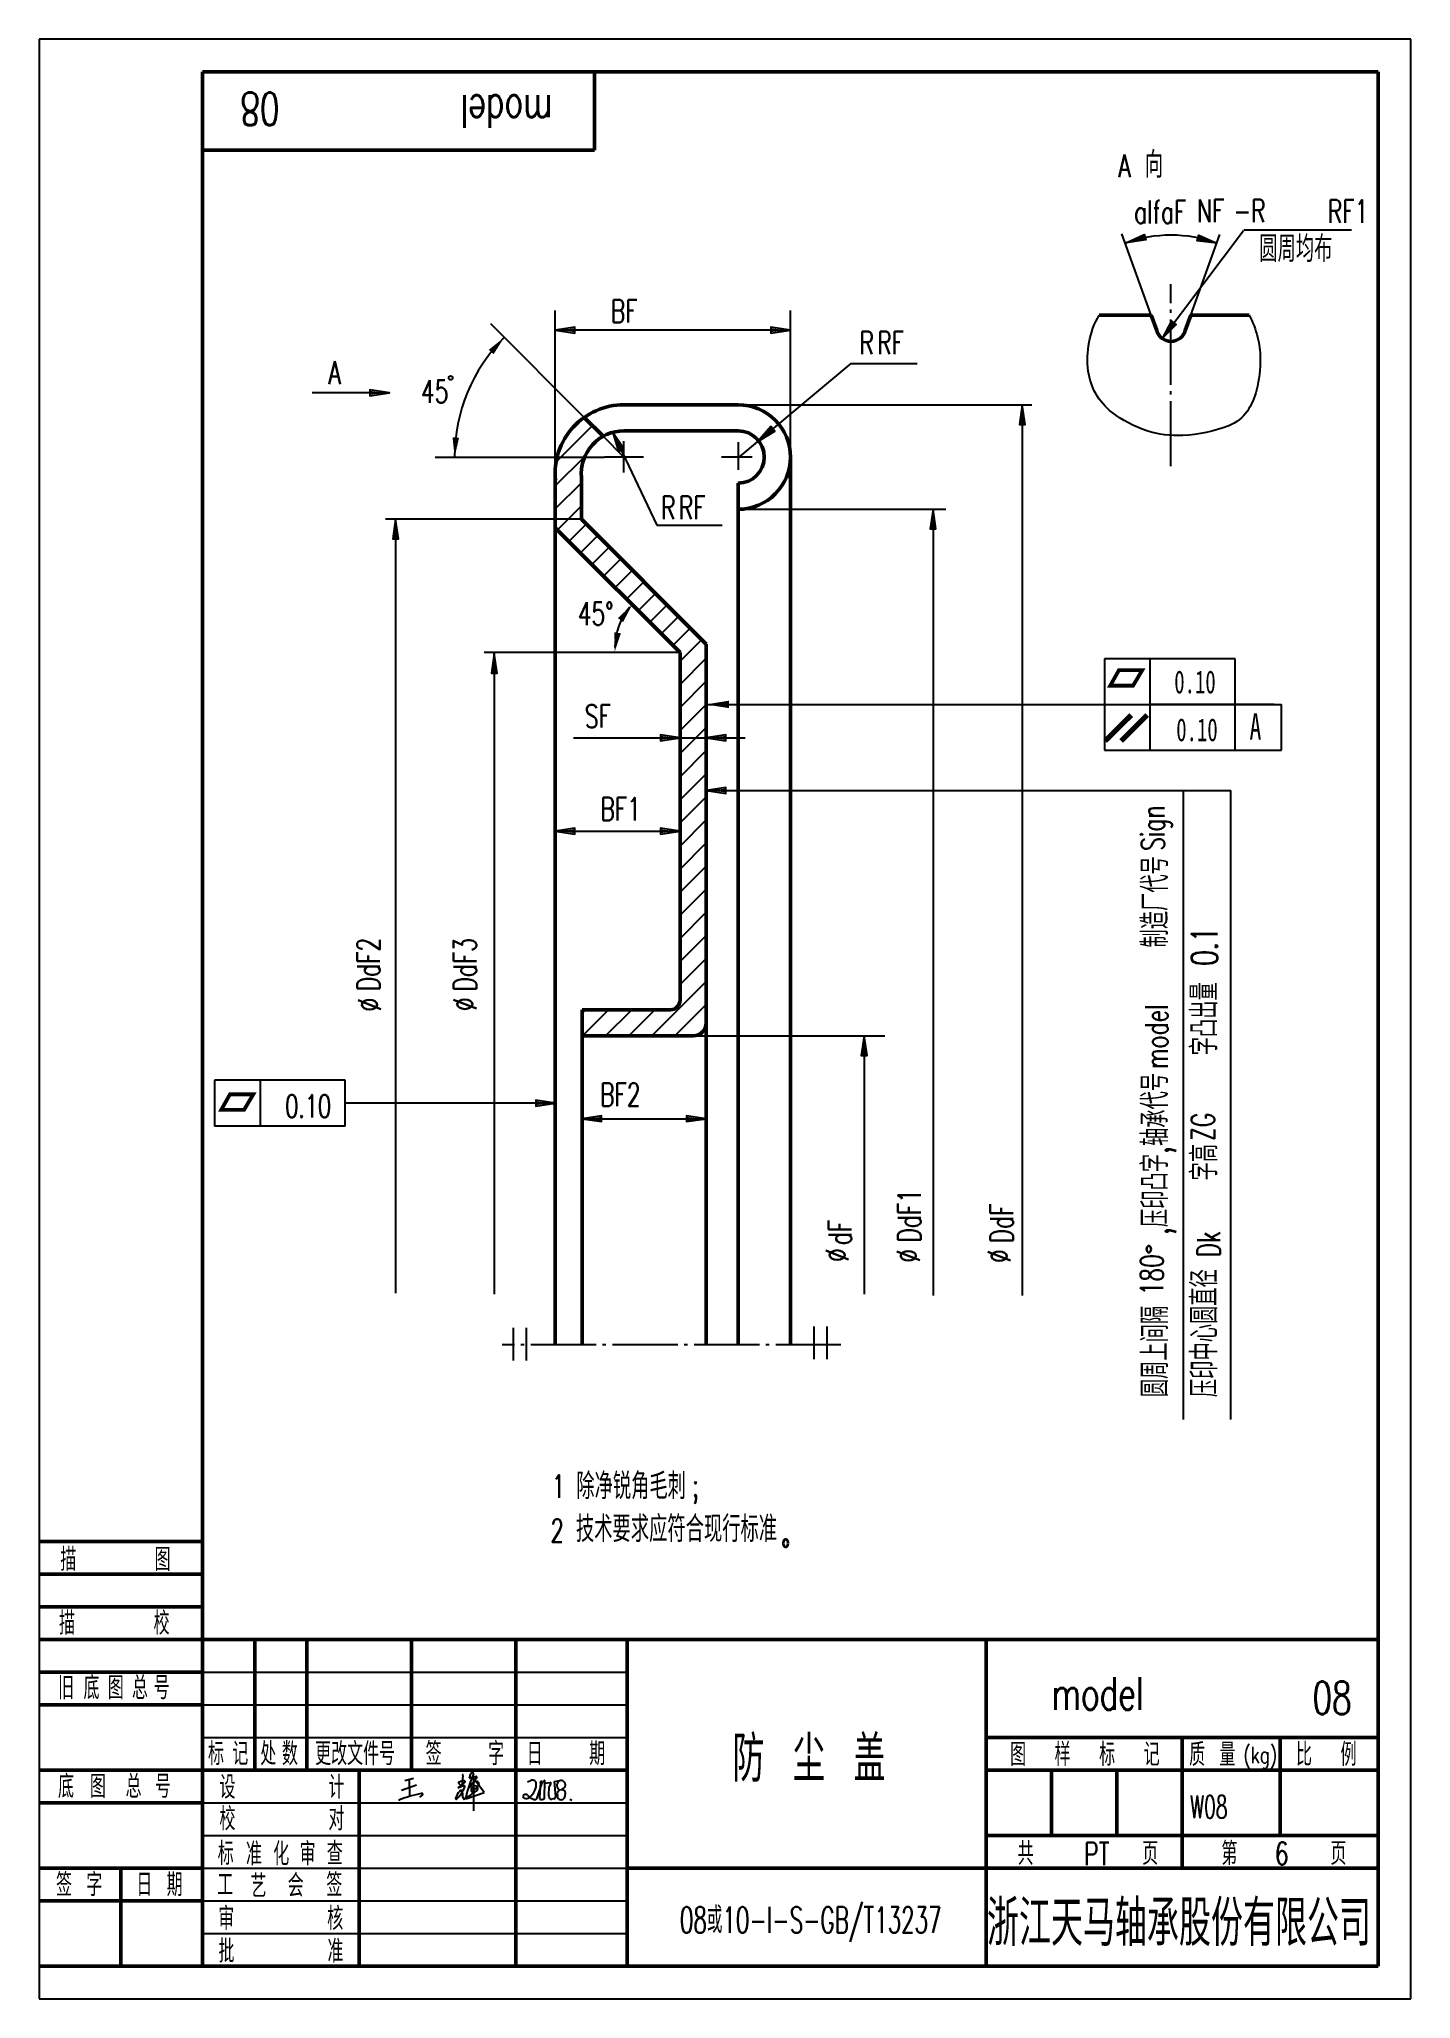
# Model space of a CAD drawing. Extents: x -145 to 65, y -5 to 295.
import ezdxf
from ezdxf.enums import TextEntityAlignment as Align

# ---------------------------------------------------------------- set-up
doc = ezdxf.new("R2010")
doc.units = 0
doc.header["$MEASUREMENT"] = 0
doc.linetypes.add('CENTER', pattern=[12.5, 10, -1, 0.5, -1])
doc.layers.get('0').update_dxf_attribs({"linetype": 'CONTINUOUS'})
doc.layers.get('DEFPOINTS').update_dxf_attribs({"linetype": 'CONTINUOUS'})
doc.layers.add('1', color=7, linetype='CONTINUOUS', lineweight=50)
for name, color, linetype in [('2', 7, 'CONTINUOUS'), ('3', 7, 'CENTER'), ('6', 7, 'CONTINUOUS')]:
    doc.layers.add(name, color=color, linetype=linetype)
doc.styles.add('HZ', font='txt.shx', dxfattribs={"width": 0.7, "bigfont": 'HZTXT.shx'})
doc.styles.add('HZTXT', font='txt', dxfattribs={"width": 0.667, "height": 7, "bigfont": 'hztxt'})
doc.dimstyles.get("Standard").update_dxf_attribs({"dimtxt": 0.18, "dimasz": 0.18, "dimexe": 0.18, "dimexo": 0.0625, "dimgap": 0.09, "dimtad": 0, "dimtih": 1, "dimtoh": 1, "dimdec": 4, "dimzin": 0, "dimdsep": 46, "dimtxsty": 'Standard', "dimcen": 0.09, "dimadec": 0, "dimazin": 0, "dimtfac": 1, "dimtdec": 4, "dimtofl": 0, "dimtmove": 0, "dimatfit": 3, "dimfxl": 0, "dimtolj": 1, "dimtzin": 0, "dimarcsym": 0})

# ---------------------------------------------------------------- blocks, each defined once
blk = doc.blocks.new('BLK', base_point=(1, 0))
for points in [[(0, 0), (1, 0), (0, 0.15), (0, -0.15), (1, 0)], [(0, 0.07), (0.5, 0), (0, -0.07)]]:
    blk.add_lwpolyline(points)
blk = doc.blocks.new('*D6')
at = {"layer": '2', "color": 0, "lineweight": -2}
for p, q in [((-66.21, 228.1), (-66.21, 253.83)), ((-30.21, 231.42), (-30.21, 253.83)), ((-33.21, 250.83), (-63.21, 250.83))]:
    blk.add_line(p, q, dxfattribs=at)
at = {"layer": 'DEFPOINTS', "color": 0}
for p in [(-66.21, 250.83), (-30.21, 231.42), (-66.21, 228.1)]:
    blk.add_point(p, dxfattribs=at)
at = {"layer": '2', "color": 0, "lineweight": -2, "xscale": 3, "yscale": 3, "zscale": 3, "rotation": 180}
blk.add_blockref('BLK', (-66.21, 250.83), dxfattribs=at)
at = {"layer": '2', "color": 0, "lineweight": -2, "xscale": 3, "yscale": 3, "zscale": 3}
blk.add_blockref('BLK', (-30.21, 250.83), dxfattribs=at)
blk = doc.blocks.new('A$C48973CF8')
at = {"const_width": 0.8}
for points in [[(4.25, 4.24), (0.28, 0.28)], [(6.69, 4.24), (2.72, 0.28)]]:
    blk.add_lwpolyline(points, dxfattribs=at)

msp = doc.modelspace()

# ---------------------------------------------------------------- linework, layer by layer
for p, q in [((17.85305, 200.5458), (17.85305, 193.5458)), ((37.85305, 200.5458), (17.85305, 200.5458)), ((24.85305, 193.5458), (24.85305, 200.5458)), ((37.85305, 193.5458), (37.85305, 200.5458)), ((17.85305, 193.5458), (17.85305, 186.5458)), ((24.85305, 186.5458), (24.85305, 193.5458)), ((43.85305, 193.5458), (24.96484, 193.5458)), ((24.96484, 193.5458), (44.96484, 193.5458)), ((37.85305, 186.5458), (37.85305, 193.5458)), ((44.96484, 186.5458), (44.96484, 193.5458)), ((17.85305, 186.5458), (44.96484, 186.5458)), ((-98.3723, 135.99816), (-118.3723, 135.99816)), ((-118.3723, 135.99816), (-118.3723, 128.99816)), ((-111.3723, 128.99816), (-111.3723, 135.99816)), ((-98.3723, 128.99816), (-98.3723, 135.99816)), ((-98.3723, 128.99816), (-118.3723, 128.99816)), ((-89.76869, 27.30398), (-87.48232, 28.13887)), ((-89.27076, 28.78449), (-87.91528, 29.1724)), ((-88.58216, 28.98156), (-88.55783, 26.3606)), ((-79.98989, 28.59908), (-81.14226, 27.69966)), ((-81.14226, 27.69966), (-80.27524, 28.01775)), ((-80.50571, 27.93), (-80.99958, 28.32487)), ((-80.35382, 29.57685), (-80.50571, 27.93)), ((-79.178, 29.81425), (-79.41554, 29.18514)), ((-79.41554, 29.18514), (-79.178, 29.24449)), ((-79.17374, 27.82034), (-79.2413, 27.78658)), ((-78.22969, 29.24697), (-79.17374, 27.82034)), ((-78.75132, 29.18075), (-78.74935, 27.77867)), ((-77.11782, 26.97308), (-78.75132, 29.18075)), ((-78.74935, 27.77867), (-78.75042, 24.14523)), ((-78.30459, 29.1563), (-78.30459, 29.1563)), ((-70.49112, 28.57867), (-69.94891, 28.79543)), ((-69.06485, 25.98664), (-68.18731, 28.61772)), ((-68.5036, 28.43234), (-68.63136, 26.18877)), ((-68.5036, 28.37762), (-68.41234, 28.63298)), ((-68.44885, 28.54178), (-68.5036, 28.43234)), ((-68.18731, 28.61772), (-68.33356, 28.66644)), ((-67.97432, 28.70594), (-67.97432, 28.48706)), ((-67.97432, 28.48706), (-67.86481, 28.37762)), ((-67.88306, 26.11581), (-67.82831, 28.74242)), ((-67.86481, 28.37762), (-66.97051, 28.5053)), ((-67.22602, 27.61152), (-67.24427, 26.73599)), ((-66.95226, 28.24993), (-67.17127, 27.90337)), ((-66.33172, 28.65122), (-65.46056, 28.82554)), ((-66.13096, 26.37118), (-66.33172, 28.65122)), ((-90.21384, 25.81585), (-90.07771, 25.86556)), ((-86.54453, 26.61462), (-87.02208, 26.24342)), ((-79.77877, 26.05103), (-77.11782, 26.97308)), ((-66.25872, 26.13405), (-66.13096, 26.37118)), ((-65.8845, 26.5589), (-65.90453, 26.32357)), ((-63.97733, 25.96989), (-63.70357, 25.80573))]:
    msp.add_line(p, q)
at = {"const_width": 0.57699}
for points in [[(22.91085, 198.7941), (20.0853, 198.7941), (18.74688, 196.41612), (22.24164, 196.41612), (23.65442, 198.7941), (21.86986, 198.7941)], [(-113.19785, 133.85512), (-116.0234, 133.85512), (-117.36182, 131.47714), (-113.86706, 131.47714), (-112.45428, 133.85512), (-114.23884, 133.85512)]]:
    msp.add_lwpolyline(points, dxfattribs=at)
for centre, radius, start, end in [((-78.88065, 29.85314), 0.16213, 341.7540804, 127.8769993), ((-79.11975, 25.49194), 2.42292, 137.0124048, 164.1275062), ((-84.18153, 29.22546), 4.3238, 311.0887327, 341.1893868), ((-80.90837, 28.43895), 0.14607, 108.9005078, 231.3566021), ((-79.5876, 24.58141), 4.22345, 98.0146679, 108.9005078), ((-80.68073, 27.01744), 0.24637, 50.3483882, 149.0956111), ((-82.9357, 26.30487), 2.57541, 357.3547718, 20.5080306), ((-80.51059, 29.55355), 0.15849, 8.4525573, 76.3177842), ((-80.22382, 27.87761), 0.14927, 25.1165159, 110.1466896), ((-80.15363, 28.60145), 0.16376, 359.1714359, 98.0146679), ((-80.20565, 27.88613), 0.1292, 334.8834841, 25.1165159), ((-60.84618, 21.83607), 19.57483, 155.9855785, 167.0616906), ((-66.77414, 8.5078), 21.95004, 121.6827134, 126.7739565), ((-79.29628, 27.89661), 0.12301, 142.0603178, 296.5518119), ((-77.94033, 26.83952), 1.84234, 97.9202994, 142.0603178), ((-78.90482, 29.69109), 0.29965, 104.5678325, 155.7329048), ((-79.74059, 32.18904), 2.99782, 280.8166613, 287.7523891), ((-78.56651, 27.29338), 0.55875, 146.2303749, 188.9941729), ((-78.96395, 27.31007), 0.18621, 213.9675398, 354.8577194), ((-78.46072, 27.3525), 0.62325, 92.3396666, 156.205066), ((-79.19229, 31.8898), 2.58187, 278.1438691, 288.0077035), ((-103.17688, 57.21875), 38.611, 309.1906386, 310.6533732), ((-78.50948, 27.55414), 0.42174, 299.3725836, 86.8302727), ((-78.37106, 29.28837), 0.14785, 296.7181922, 98.9713927), ((-78.34227, 28.24073), 0.44869, 315.4460481, 70.7292572), ((-72.71532, 29.00448), 3.78708, 312.8995645, 332.460007), ((-69.68468, 28.3201), 0.54383, 16.1691007, 119.0694681), ((-71.08599, 28.15485), 1.94953, 332.460007, 9.3488615), ((-68.36301, 28.57804), 0.09318, 71.5750642, 202.902758), ((-67.95855, 28.74161), 0.039, 246.154342, 1.1941956), ((-67.87394, 28.74337), 0.04564, 358.8058044, 181.1941956), ((-66.83131, 27.68853), 0.40216, 147.7091488, 191.0392829), ((-66.96092, 28.43815), 0.06783, 339.2267202, 98.1253977), ((-64.90598, 27.65865), 2.12999, 159.2267202, 163.8830539), ((-65.15215, 28.07883), 0.81759, 126.6989745, 245.1596607), ((-65.23187, 26.69956), 0.68974, 41.1882349, 195.3508845), ((-65.33597, 27.98087), 0.81279, 70.3740262, 112.022584), ((-66.00767, 28.9929), 1.75416, 293.5900447, 317.5757868), ((-65.4621, 28.06337), 0.79113, 341.2844619, 59.7018298), ((-65.70774, 26.76696), 1.06748, 307.1571451, 21.2451227), ((-81.96823, 3.54862), 23.74467, 101.5909492, 109.9700076), ((-86.64921, 26.70443), 0.13793, 319.371577, 130.6622652), ((-81.80816, 26.08074), 0.36541, 348.9199235, 11.6616905), ((-81.38634, 26.00944), 0.06322, 179.0259282, 317.3946354), ((-80.0471, 26.23436), 0.31961, 188.7008982, 224.456308), ((-80.165, 26.11868), 0.15444, 224.456308, 309.5217625), ((-80.34455, 26.33633), 0.4366, 309.5217625, 344.3994333), ((-79.82248, 26.15547), 0.11321, 215.420078, 292.7068906), ((-70.79438, 26.24315), 0.43642, 39.2816282, 162.217783), ((-70.80466, 26.46657), 0.41519, 192.5394353, 247.1048652), ((-70.66478, 26.7978), 0.77474, 247.1048652, 312.8995645), ((-68.50213, 28.49417), 2.77837, 225.2955946, 244.4912331), ((-69.38174, 26.43376), 0.54802, 234.6730877, 305.3269123), ((-68.34871, 26.17268), 0.28311, 176.7408638, 283.0907307), ((-82.8252, 88.42732), 64.19874, 283.0907307, 283.3751901), ((-68.00267, 26.08912), 0.12255, 283.3751901, 12.5835602), ((-65.89154, 26.70779), 1.35303, 178.8058266, 208.5522016), ((-66.84023, 26.19157), 0.27298, 208.5522016, 288.9694749), ((-66.0935, 24.01913), 2.02421, 97.8002648, 108.9694749), ((-66.38561, 26.15151), 0.12809, 277.8002648, 352.1658628), ((-65.37762, 26.39241), 0.53352, 161.8165184, 240.4493659), ((-65.33597, 26.68177), 0.81279, 247.977416, 289.6259738)]:
    msp.add_arc(centre, radius, start, end)
at = {"layer": '1'}
for p, q in [((-120.23284, 290.38598), (-120.23284, 0.38598)), ((59.76716, 290.38598), (-120.23284, 290.38598)), ((-60.23284, 278.38598), (-60.23284, 290.38598)), ((59.76716, 0.38598), (59.76716, 290.38598)), ((-120.23284, 278.38598), (-60.23284, 278.38598)), ((25.00187, 253.14227), (17.04156, 253.14227)), ((25.00187, 253.14227), (25.86946, 250.77793)), ((31.09278, 253.14227), (30.24239, 250.77793)), ((40.04156, 253.14227), (31.09278, 253.14227)), ((-58.88896, 234.59147), (-61.78578, 237.48829)), ((-55.71327, 239.41578), (-38.21327, 239.41578)), ((-55.71327, 235.41578), (-38.21327, 235.41578)), ((-30.21327, 231.41578), (-30.21327, 95.52635)), ((-66.21327, 221.88641), (-66.21327, 228.10057)), ((-62.21327, 221.88641), (-62.21327, 228.26785)), ((-38.21327, 227.41578), (-38.21327, 223.41578)), ((-38.21327, 223.41578), (-38.21327, 95.52635)), ((-66.21327, 221.88641), (-66.21327, 95.52635)), ((-47.12139, 201.48253), (-66.21327, 220.57441)), ((-43.12139, 202.79453), (-62.21327, 221.88641)), ((-47.12139, 148.29453), (-47.12139, 201.48253)), ((-43.12139, 144.79453), (-43.12139, 202.79453)), ((-62.12139, 146.79453), (-62.12139, 142.79453)), ((-62.12139, 146.79453), (-48.62139, 146.79453)), ((-43.12139, 144.79453), (-43.12139, 95.52635)), ((-62.12139, 142.79453), (-62.12139, 95.52635)), ((-62.12139, 142.79453), (-45.12139, 142.79453)), ((-145.23284, 65.38598), (-120.23284, 65.38598)), ((-145.23284, 60.38598), (-120.23284, 60.38598)), ((-145.23284, 55.38598), (-120.23284, 55.38598)), ((-145.23284, 50.38598), (-120.23284, 50.38598)), ((-120.23284, 50.38598), (59.76716, 50.38598)), ((-112.23284, 50.38598), (-112.23284, 30.38598)), ((-104.23284, 50.38598), (-104.23284, 30.38598)), ((-88.23284, 50.38598), (-88.23284, 30.38598)), ((-72.23284, 50.38598), (-72.23284, 30.38598)), ((-55.23284, 50.38598), (-55.23284, 0.38598)), ((-0.23284, 50.38598), (-0.23284, 0.38598)), ((-145.23284, 45.38598), (-120.23284, 45.38598)), ((-145.23284, 40.38598), (-120.23284, 40.38598)), ((-0.23284, 35.38598), (59.76716, 35.38598)), ((29.76716, 35.38598), (29.76716, 15.38598)), ((44.76716, 35.38598), (44.76716, 20.38598)), ((-145.23284, 30.38598), (-120.23284, 30.38598)), ((-120.23284, 30.38598), (-55.23284, 30.38598)), ((-96.23284, 30.38598), (-96.23284, 0.38598)), ((-72.23284, 30.38598), (-72.23284, 0.38598)), ((-0.23284, 30.38598), (59.76716, 30.38598)), ((9.76716, 30.38598), (9.76716, 20.38598)), ((19.76716, 30.38598), (19.76716, 20.38598)), ((-145.23284, 25.38598), (-120.23284, 25.38598)), ((-0.23284, 20.38598), (59.76716, 20.38598)), ((-145.23284, 15.38598), (-120.23284, 15.38598)), ((-132.73284, 15.38598), (-132.73284, 0.38598)), ((-55.23284, 15.38598), (-0.23284, 15.38598)), ((-0.23284, 15.38598), (59.76716, 15.38598)), ((-145.23284, 10.38598), (-120.23284, 10.38598)), ((-145.23284, 0.38598), (59.76716, 0.38598))]:
    msp.add_line(p, q, dxfattribs=at)
for centre, radius, start, end in [((28.05593, 251.4031), 2.27409, 195.9566857, 344.0433143), ((-55.71327, 228.88641), 10.52937, 90, 185.4361427), ((-38.21327, 231.41578), 8, 270, 90), ((-55.71327, 228.88641), 6.52937, 90, 185.4361427), ((-38.21327, 231.41578), 4, 270, 90), ((-48.62139, 148.29453), 1.5, 270, 0), ((-45.12139, 144.79453), 2, 270, 0)]:
    msp.add_arc(centre, radius, start, end, dxfattribs=at)
at = {"layer": '2'}
for p, q in [((64.76716, 295.38598), (-145.23284, 295.38598)), ((-145.23284, 295.38598), (-145.23284, -4.61402)), ((64.76716, -4.61402), (64.76716, 295.38598)), ((26.70104, 249.58597), (39.16487, 266.12222)), ((39.2132, 266.22091), (55.69267, 266.22091)), ((-20.94895, 245.71228), (-10.80843, 245.71228)), ((-94.62063, 241.25158), (-103.44992, 241.25158)), ((-38.21327, 239.41578), (6.7692, 239.41578)), ((-66.08823, 230.68304), (-60.53438, 236.23689)), ((-55.71327, 231.41578), (-58.88896, 234.59147)), ((-57.41225, 235.19087), (-50.66723, 220.96682)), ((5.28447, 236.41578), (5.28447, 103.05944)), ((-66.21327, 227.02246), (-61.66562, 231.57012)), ((-66.21327, 223.48692), (-62.21327, 227.48692)), ((-65.90176, 220.2629), (-62.21327, 223.95139)), ((-38.21327, 223.41578), (-6.42765, 223.41578)), ((-62.21327, 221.88641), (-92.21327, 221.88641)), ((-64.134, 218.49513), (-61.478, 221.15114)), ((-62.36623, 216.72737), (-59.71023, 219.38337)), ((-50.66723, 220.96682), (-40.66723, 220.96682)), ((-8.37919, 220.41578), (-8.37919, 103.05944)), ((-90.6588, 218.88641), (-90.6588, 103.39864)), ((-60.59846, 214.9596), (-57.94246, 217.6156)), ((-58.8307, 213.19183), (-56.17469, 215.84783)), ((-57.06293, 211.42407), (-54.40693, 214.08007)), ((-55.29516, 209.6563), (-52.63916, 212.3123)), ((-53.5274, 207.88853), (-50.87139, 210.54453)), ((-51.75963, 206.12077), (-49.10363, 208.77677)), ((-49.99186, 204.353), (-47.33586, 207.009)), ((-48.22409, 202.58523), (-45.56809, 205.24123)), ((-47.12139, 201.48253), (-77.12139, 201.48253)), ((-47.12139, 200.1524), (-43.80033, 203.47347)), ((-75.55694, 199.79453), (-75.55694, 103.26721)), ((-47.12139, 196.61687), (-43.12139, 200.61687)), ((-47.12139, 193.08133), (-43.12139, 197.08133)), ((-47.12139, 189.5458), (-43.12139, 193.5458)), ((-47.12139, 186.01026), (-43.12139, 190.01026)), ((-47.12139, 182.47473), (-43.12139, 186.47473)), ((-47.12139, 178.9392), (-43.12139, 182.9392)), ((-40.08644, 180.37942), (37.20812, 180.37942)), ((29.97594, 84.04974), (29.97594, 180.37942)), ((37.20812, 84.04974), (37.20812, 180.37942)), ((-47.12139, 175.40366), (-43.12139, 179.40366)), ((-47.12139, 171.86813), (-43.12139, 175.86813)), ((-47.12139, 168.3326), (-43.12139, 172.3326)), ((-47.12139, 164.79706), (-43.12139, 168.79706)), ((-47.12139, 161.26153), (-43.12139, 165.26153)), ((-47.12139, 157.72599), (-43.12139, 161.72599)), ((-47.12139, 154.19046), (-43.12139, 158.19046)), ((-47.12139, 150.65493), (-43.12139, 154.65493)), ((-51.44625, 142.79453), (-43.12139, 151.11939)), ((-47.91072, 142.79453), (-43.12139, 147.58386)), ((-62.12139, 146.26153), (-61.58839, 146.79453)), ((-62.05285, 142.79453), (-58.05285, 146.79453)), ((-58.51732, 142.79453), (-54.51732, 146.79453)), ((-54.98179, 142.79453), (-50.98179, 146.79453)), ((-45.12139, 142.79453), (-15.75571, 142.79453)), ((-18.91982, 139.79453), (-18.91982, 103.25335)), ((-72.6631, 98.08823), (-72.6631, 93.08823)), ((-70.6631, 98.08823), (-70.6631, 93.08823)), ((-26.61851, 98.32056), (-26.61851, 93.32056)), ((-24.61851, 98.32056), (-24.61851, 93.32056)), ((-120.23284, 45.38598), (-55.23284, 45.38598)), ((-120.23284, 40.38598), (-55.23284, 40.38598)), ((-120.23284, 35.38598), (-55.23284, 35.38598)), ((-120.23284, 25.38598), (-55.23284, 25.38598)), ((-120.23284, 20.38598), (-55.23284, 20.38598)), ((-120.23284, 15.38598), (-55.23284, 15.38598)), ((-120.23284, 10.38598), (-55.23284, 10.38598)), ((-120.23284, 5.38598), (-55.23284, 5.38598)), ((-145.23284, -4.61402), (64.76716, -4.61402))]:
    msp.add_line(p, q, dxfattribs=at)
at = {"layer": '2', "linetype": 'ByBlock'}
for p, q in [((25.00187, 253.14227), (20.53037, 265.60726)), ((31.09278, 253.14227), (35.52843, 265.50736)), ((-76.15593, 251.85844), (-61.78578, 237.48829)), ((-20.94895, 245.71228), (-38.13224, 231.41578)), ((-84.62355, 231.41578), (-58.6987, 231.41578)), ((-63.44243, 188.43971), (-37.12139, 188.43971)), ((-63.21327, 174.15674), (-47.12139, 174.15674)), ((-59.12139, 130.11909), (-46.12139, 130.11909))]:
    msp.add_line(p, q, dxfattribs=at)
at = {"layer": '2', "flags": 128}
msp.add_lwpolyline([(40.04156, 253.14227, -0.054894143), (41.30651, 249.76881, -0.060921755), (41.71918, 246.54651, -0.061390786), (41.14331, 241.64472, -0.087524993), (39.74474, 238.46334, -0.156089107), (36.90147, 236.19993, -0.077551144), (29.87253, 234.71748, -0.092490917), (24.3273, 235.45028, -0.085920665), (19.01309, 238.26619, -0.197600039), (15.3812, 244.58103, -0.163084852), (17.04156, 253.14227)], format="xyb", dxfattribs=at)
at = {"layer": '2'}
msp.add_circle((-82.23615, 243.52552), 0.3, dxfattribs=at)
at = {"layer": '2', "linetype": 'ByBlock'}
for centre, radius, start, end in [((28.04732, 244.65259), 20.72866, 70.2658629, 109.7341371), ((-55.71327, 231.41578), 25.91028, 135, 180), ((-47.6393, 202.27965), 9.4574, 139.3949902, 180)]:
    msp.add_arc(centre, radius, start, end, dxfattribs=at)
for p in [(-66.21327, 174.60354), (-43.12139, 174.83588), (-43.12139, 174.15674), (-62.12139, 130.11909), (-43.12139, 130.35142), (-43.12139, 130.11909)]:
    msp.add_point(p, dxfattribs=at)
for points in [[(-75.65614, 247.16405), (-76.40299, 247.82904), (-74.03461, 249.73711)], [(-80.95072, 234.3818), (-81.94904, 234.4397), (-81.62355, 231.41578)], [(-55.84023, 206.15503), (-56.63547, 206.76133), (-54.41894, 208.84388)], [(-56.16992, 204.43457), (-57.15727, 204.59318), (-57.13941, 201.55185)]]:
    msp.add_solid(points, dxfattribs=at)
at = {"layer": '3'}
for p, q in [((28.04732, 229.99596), (28.04732, 257.85846)), ((-52.709, 231.41578), (-58.6987, 231.41578)), ((-55.71327, 229.02711), (-55.71327, 233.83468)), ((-36.07594, 231.41578), (-40.7446, 231.41578)), ((-38.21327, 233.69171), (-38.21327, 229.43816)), ((-22.47526, 95.52635), (-74.34099, 95.52635))]:
    msp.add_line(p, q, dxfattribs=at)

# ---------------------------------------------------------------- block references
msp.add_blockref('A$C48973CF8', (17.71049, 187.6709))
at = {"layer": '2', "linetype": 'ByBlock', "yscale": 3, "zscale": 3}
for p, xscale, rotation in [((21.17472, 264.22152), -3, 16.5455830953456), ((35.09243, 264.14756), -3, 164.8554812675656), ((-35.21864, 233.80708), 3, 219.7604681108323), ((-43.12139, 188.43971), 3, 180), ((-66.21327, 174.15674), 3, 180), ((-62.12139, 130.11909), 3, 180)]:
    msp.add_blockref('BLK', p, dxfattribs=dict(at, xscale=xscale, rotation=rotation))
at = {"layer": '2', "xscale": 3, "yscale": 3, "zscale": 3}
for p, rotation in [((26.70104, 249.58597), 232.980067744382), ((5.28447, 239.41578), 90), ((-57.41225, 235.19087), 115.3702393087507), ((-8.37919, 223.41578), 90), ((-90.6588, 221.88641), 90), ((-75.55694, 201.32096), 90), ((-43.08644, 180.37942), 180), ((-18.91982, 142.79453), 89.99999999999999)]:
    msp.add_blockref('BLK', p, dxfattribs=dict(at, rotation=rotation))
msp.add_blockref('BLK', (-91.62063, 241.25158), dxfattribs=at)
at = {"layer": '2', "linetype": 'ByBlock', "xscale": 3, "yscale": 3, "zscale": 3}
for p in [(-47.12139, 188.43971), (-47.11393, 174.15674), (-66.21327, 132.49816), (-43.12139, 130.11909)]:
    msp.add_blockref('BLK', p, dxfattribs=at)

# ---------------------------------------------------------------- texts
at = {"width": 0.666}
for s, height, p in [('0.10', 3.5, (28.55169, 195.24098)), ('A', 4, (40.07335, 188.16339)), ('0.10', 3.5, (28.85668, 187.91715))]:
    msp.add_text(s, height=height, dxfattribs=at).set_placement(p)
at = {"style": 'HZTXT', "width": 0.667}
msp.add_text('0.10', height=3.5, dxfattribs=at).set_placement((-107.55701, 130.30199))
at = {"layer": '2', "style": 'HZ', "width": 0.7}
for s, height, rotation, p in [('08', 5, 180, (-108.43093, 287.20885)), ('圆周上间隔    ,压印凸字,轴承代号       制造厂代号', 4, 90, (27.6148, 87.47737)), ('压印中心圆直径     字高     字凸出量 0.1', 4, 90, (35.16784, 87.49631)), ('%%C', 3.5, 90, (-92.90647, 146.52376)), ('%%C', 3.5, 90, (-78.3041, 146.60127)), ('%%C', 3.5, 90, (-21.30434, 108.19006)), ('%%C', 3.5, 90, (-10.41981, 108.07983)), ('%%C', 3.5, 90, (3.4835, 108.02811)), ('180', 3.5, 90, (26.87666, 103.07347))]:
    msp.add_text(s, height=height, rotation=rotation, dxfattribs=at).set_placement(p)
at = {"layer": '2', "style": 'HZ'}
for s, height, width, p in [('A', 3.5, 0.7, (20.00359, 274.24458)), ('向', 4, 0.7, (24.03631, 274.17759)), ('-R', 3.5, 0.7, (37.59321, 267.3603)), ('圆周均布', 4, 0.7, (41.56192, 261.29221)), ('R', 3.5, 0.7, (-19.64553, 247.15899)), ('A', 3.5, 0.7, (-100.92794, 242.57411)), ('45', 3.5, 0.7, (-86.77866, 239.71039)), ('R', 3.5, 0.7, (-50.02189, 221.92297)), ('%%D', 3.5, 0.7, (24.0298, 107.13965)), ('1', 3.5, 0.7, (-66.76622, 72.08775)), ('除净锐角毛刺', 4, 0.7, (-63.00577, 71.88222)), (';', 3.5, 0.7, (-45.28022, 72.23573)), ('技术要求应符合现行标准', 4, 0.7, (-63.05831, 65.31425)), ('2', 3.5, 0.7, (-66.97638, 65.31425)), ('描', 3.5, 0.7, (-142.00531, 60.88699)), ('图', 3.5, 0.7, (-127.56397, 60.88699)), ('%%D', 4, 0.7, (-31.66783, 61.71767)), ('描', 3.5, 0.7, (-142.20046, 51.12886)), ('校', 3.5, 0.7, (-127.71408, 51.12886)), ('底', 3.5, 0.7, (-138.44751, 41.24562)), ('总', 3.5, 0.7, (-131.03169, 41.24562)), ('旧', 3.5, 0.7, (-142.35058, 41.24562)), ('图', 3.5, 0.7, (-134.7396, 41.24562)), ('号', 3.5, 0.7, (-127.71408, 41.24562)), ('08', 5, 0.7, (49.70275, 38.958)), ('防 尘 盖', 7, 0.7, (-39.10101, 28.62796)), ('标', 3.5, 0.7, (-119.38254, 31.14792)), ('记', 3.5, 0.7, (-115.67463, 31.14792)), ('处', 3.5, 0.7, (-111.38126, 31.14792)), ('数', 3.5, 0.7, (-108.06365, 31.14792)), ('更改文件号', 3.5, 0.7, (-102.98967, 31.14792)), ('签   字', 3.5, 0.7, (-86.07523, 31.14792)), ('日   期', 3.5, 0.7, (-70.59423, 31.14792)), ('图  样  标  记', 3.5, 0.7, (3.4139, 31.04069)), ('质 量', 3.5, 0.7, (30.82542, 31.02282)), ('比  例', 3.5, 0.7, (47.18827, 31.04069)), ('底', 3.5, 0.7, (-142.35058, 26.14375)), ('总', 3.5, 0.7, (-132.00746, 26.14375)), ('图', 3.5, 0.7, (-137.47175, 26.14375)), ('号', 3.5, 0.7, (-127.51893, 26.14375)), ('设      计', 3.5, 0.7, (-117.6378, 26.02317)), ('校      对', 3.5, 0.7, (-117.63549, 21.1672)), ('共       页', 3.5, 0.7, (4.57678, 15.8852)), ('第      页', 3.5, 0.7, (35.76702, 15.8852)), ('6', 3.5, 0.7, (43.9603, 15.8852)), ('签 字', 3.5, 0.7, (-142.65081, 11.0955)), ('日 期', 3.5, 0.7, (-130.35616, 11.0955)), ('审      核', 3.5, 0.7, (-117.82758, 5.92108)), ('08或10-I-S-GB/T13237', 4, 0.6, (-47.13256, 5.46528)), ('批      准', 3.5, 0.7, (-117.78568, 0.92577))]:
    msp.add_text(s, height=height, dxfattribs=dict(at, width=width)).set_placement(p)
at = {"layer": '2', "linetype": 'ByBlock', "style": 'HZ', "width": 0.7}
msp.add_text('45%%d', height=3.5, dxfattribs=at).set_placement((-62.7667, 205.7003))
at = {"layer": '2', "style": 'HZ', "width": 0.688541}
msp.add_text('(kg)', height=2.5, dxfattribs=at).set_placement((39.14195, 31.46962), (44.30601, 31.46962), align=Align.FIT)
at = {"layer": '2', "color": 0, "style": 'HZ', "width": 0.7}
for s, p in [('标      查', (-117.89693, 15.87822)), ('准 ', (-113.57927, 15.81011)), (' 化', (-111.58547, 15.81011)), (' 审', (-107.5504, 15.81011)), ('工      签', (-117.97283, 11.08522)), ('艺', (-112.88039, 10.88505)), ('会', (-107.18451, 10.99039))]:
    msp.add_text(s, height=3.5, dxfattribs=at).set_placement(p)
at = {"layer": '2', "style": 'HZ', "width": 0.7}
msp.add_text('浙江天马轴承股份有限公司', height=7, dxfattribs=at).set_placement((29.26771, 3.48268), align=Align.CENTER)
at = {"layer": '2', "insert": (47.16939, 256.92569), "char_height": 3.5, "attachment_point": 4}
msp.add_mtext('\\A1;', dxfattribs=at)
at = {"layer": '6', "style": 'HZ', "width": 0.7}
for s, height, rotation, p in [('model', 5, 180, (-66.63222, 286.79767)), ('Sign', 3.5, 90, (27.0389, 171.13137)), ('DdF2', 3.5, 90, (-93.05545, 149.62573)), ('DdF3', 3.5, 90, (-78.3041, 149.59484)), ('model', 3.5, 90, (27.58834, 137.73194)), ('ZG', 3.5, 90, (34.69915, 126.7097)), ('DdF1', 3.5, 90, (-10.26931, 111.15907)), ('DdF', 3.5, 90, (3.88908, 111.03134)), ('dF', 3.5, 90, (-20.88401, 110.76779)), ('Dk', 3.5, 90, (35.57822, 108.89427))]:
    msp.add_text(s, height=height, rotation=rotation, dxfattribs=at).set_placement(p)
at = {"layer": '6', "style": 'HZ'}
for s, height, width, p in [('alfaF', 3.5, 0.7, (22.4192, 267.19074)), ('NF', 3.5, 0.7, (32.04549, 267.3603)), ('RF1', 3.5, 0.7, (52.07154, 267.26811)), ('BF', 3.5, 0.7, (-57.70331, 251.99791)), ('RF', 3.5, 0.7, (-16.92089, 247.15899)), ('RF', 3.5, 0.7, (-47.29725, 221.92297)), ('SF', 3.5, 0.7, (-61.68605, 189.99458)), ('BF1', 3.5, 0.7, (-59.30744, 175.79354)), ('BF2', 3.5, 0.7, (-59.35558, 132.0566)), ('model', 5, 0.7, (9.77889, 39.61927)), ('W08', 3.5, 0.6, (30.95629, 23.02058)), ('PT', 3.5, 0.7, (14.77031, 15.82265))]:
    msp.add_text(s, height=height, dxfattribs=dict(at, width=width)).set_placement(p)

# ---------------------------------------------------------------- dimensions: what is measured, and where the dimension line sits
at = {"layer": '2'}
dim = msp.add_linear_dim(base=(-66.21327, 250.83099), p1=(-30.21327, 231.41578), p2=(-66.21327, 228.10057), text=' ', dimstyle='Standard', override={"dimtxt": 3.5, "dimasz": 3, "dimexe": 3, "dimexo": 0, "dimtad": 1, "dimtih": 0, "dimtoh": 0, "dimblk": 'BLK', "dimtmove": 2, "dimldrblk": 'BLK'}, dxfattribs=at)
dim.commit()
dim.dimension.update_dxf_attribs({"geometry": '*D6', "text_midpoint": (-48.21327, 250.83099)})

# ---------------------------------------------------------------- leaders
for points, override in [([(-43.12139, 193.5458), (25.10222, 193.5458)], {"dimtxt": 3.5, "dimasz": 3.5, "dimexe": 3.5, "dimexo": 0, "dimgap": 0.625, "dimtad": 1, "dimtih": 0, "dimtoh": 0, "dimzin": 8, "dimcen": 0.1, "dimtofl": 1}), ([(-66.21327, 132.49816), (-98.3723, 132.49816)], {"dimgap": 1.25, "dimtad": 0})]:
    msp.add_leader(points, dimstyle='Standard', override=override)

doc.saveas('drawing.dxf')
